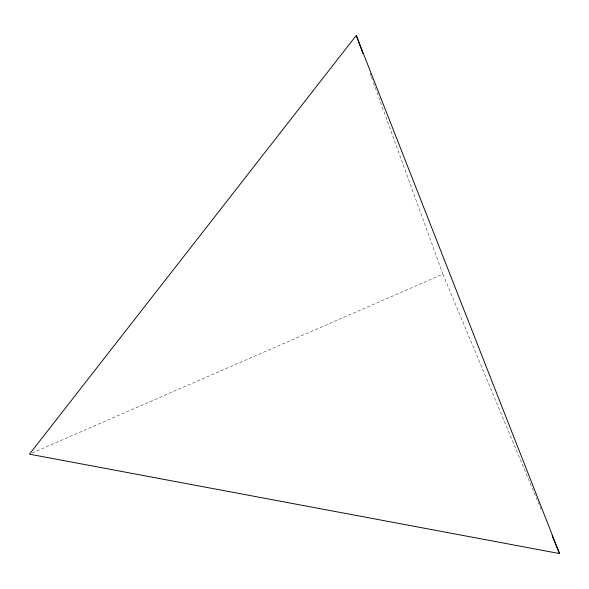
<?xml version="1.0" encoding="UTF-8"?>
<svg xmlns="http://www.w3.org/2000/svg" width="589" height="589" viewBox="0 0 589 589"><rect width="100%" height="100%" fill="white"/><g stroke="black" fill="none" stroke-linecap="round" stroke-linejoin="round"><path stroke-width="0.44" stroke-dasharray="2.94 2.21" d="M31.983 453.074L442.899 274.165L373.544 82.997M442.899 274.165L541.114 509.411M370.091 73.485L371.033 76.084M371.35 76.945L373.227 82.136"/><path stroke-width="0.88" d="M356.279 35.428L29.45 454.171L559.55 553.572L356.279 35.428L362.876 53.592M552.107 535.74L559.55 553.572"/></g></svg>
